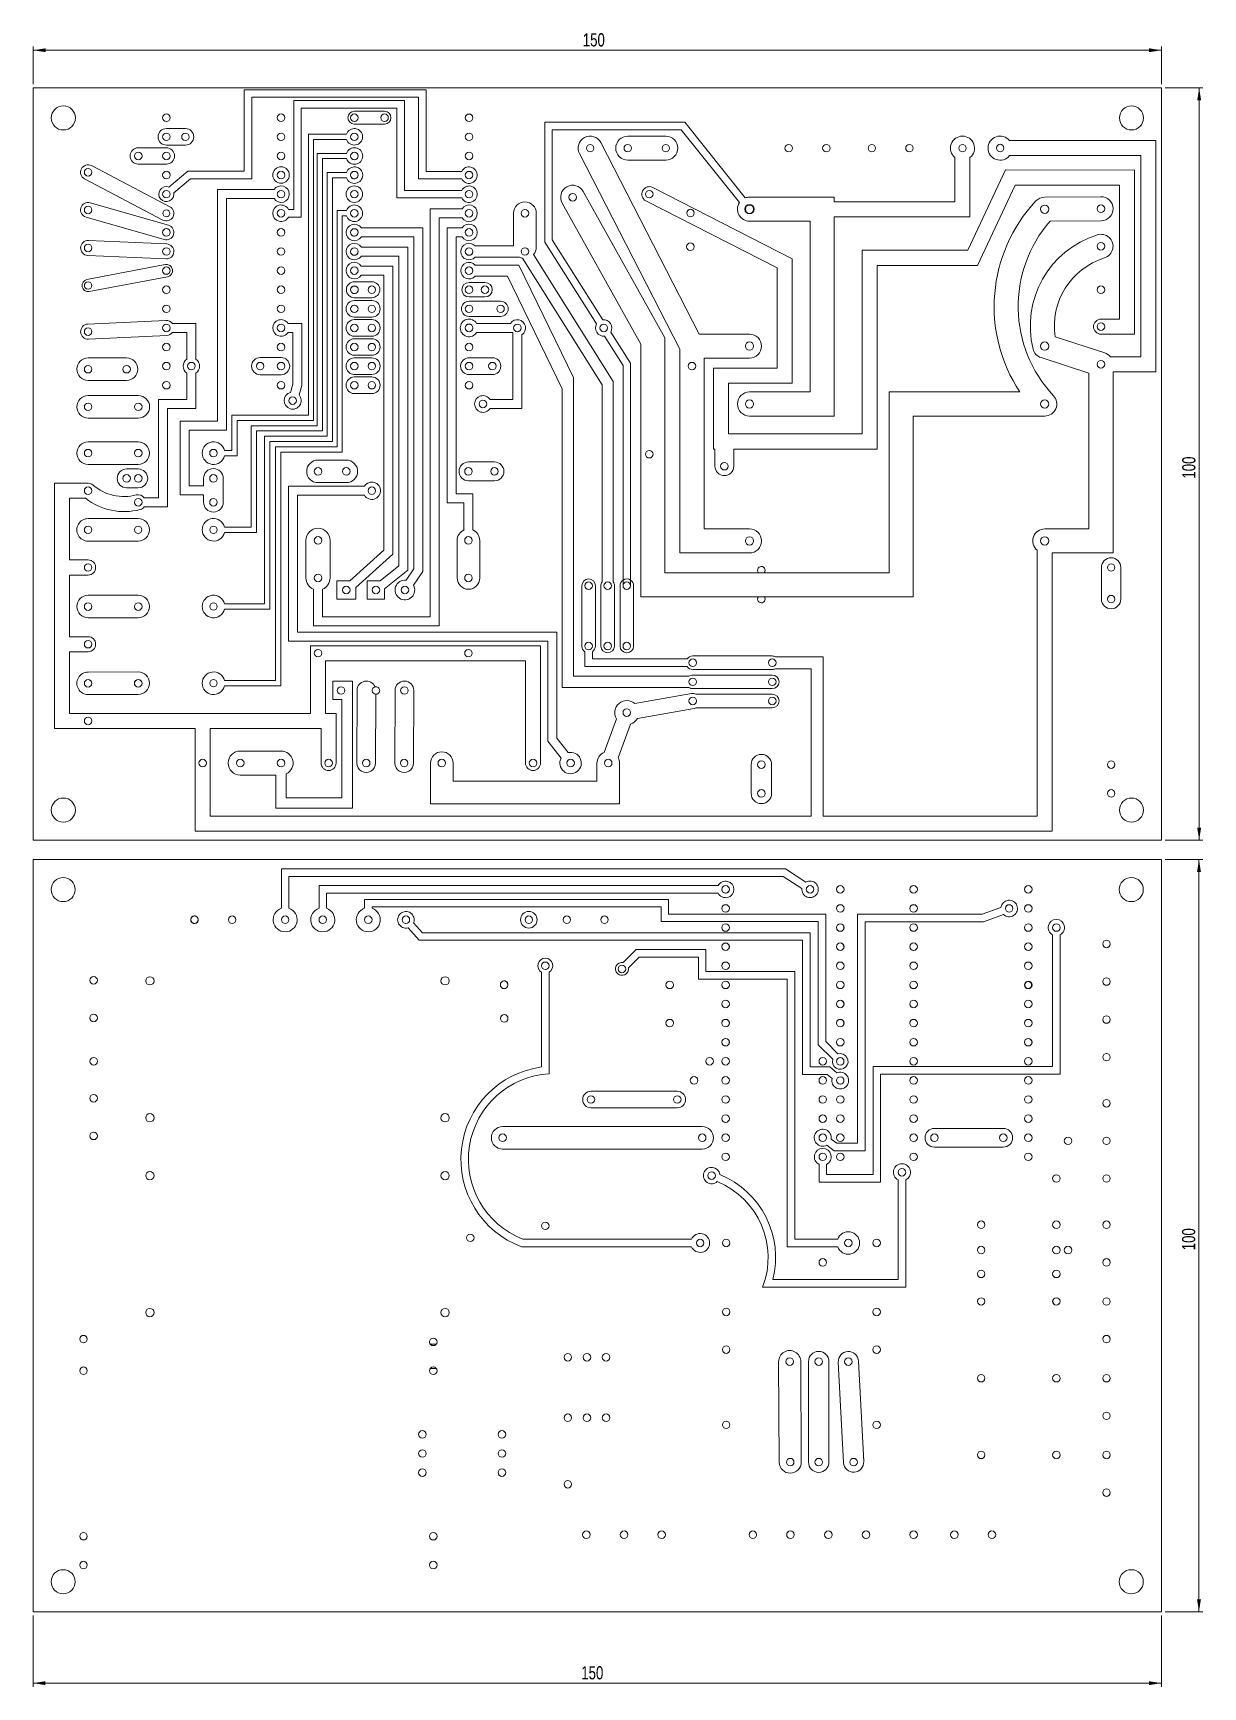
# Model space of a CAD drawing. Header units: millimetres. Extents: x 45 to 356, y 146 to 586.
import ezdxf

# ---------------------------------------------------------------- set-up
doc = ezdxf.new("R2010")
doc.units = ezdxf.units.MM
doc.styles.add('SLDTEXTSTYLE0', font='TXT', dxfattribs={"width": 0.75})
doc.dimstyles.new('SLDDIMSTYLE0', dxfattribs={"dimtxt": 3.5, "dimasz": 3.302, "dimexe": 0, "dimexo": 0.0625, "dimgap": 0.875, "dimtad": 1, "dimlfac": 0.5, "dimrnd": 1e-09, "dimzin": 12, "dimdsep": 46, "dimtxsty": 'SLDTEXTSTYLE0', "dimsah": 1, "dimcen": 0.09, "dimadec": 0, "dimazin": 3, "dimtfac": 1, "dimtofl": 0, "dimtmove": 0, "dimatfit": 3, "dimfxl": 1, "dimfrac": 2, "dimtolj": 1, "dimtzin": 12, "dimarcsym": 0})

# ---------------------------------------------------------------- blocks, each defined once
blk = doc.blocks.new('_D')
at = {"color": 7, "linetype": 'Continuous', "lineweight": 0}
for p, q in [((44.64, 572.33), (44.64, 582.33)), ((44.64, 581.33), (344.64, 581.33)), ((344.64, 572.33), (344.64, 582.33))]:
    blk.add_line(p, q, dxfattribs=at)
for points in [[(44.64, 581.33), (47.94, 580.83), (47.94, 581.84)], [(344.64, 581.33), (341.34, 581.84), (341.34, 580.83)]]:
    blk.add_solid(points, dxfattribs=at)
at = {"color": 7, "linetype": 'Continuous', "lineweight": 0, "insert": (190.76, 585.85), "char_height": 3.5, "attachment_point": 1, "style": 'SLDTEXTSTYLE0'}
blk.add_mtext('150', dxfattribs=at)
blk = doc.blocks.new('_D_1')
at = {"color": 7, "linetype": 'Continuous', "lineweight": 0}
for p, q in [((345.64, 571.33), (355.64, 571.33)), ((354.64, 571.33), (354.64, 371.33)), ((345.64, 371.33), (355.64, 371.33))]:
    blk.add_line(p, q, dxfattribs=at)
for points in [[(354.64, 571.33), (354.13, 568.03), (355.15, 568.03)], [(354.64, 371.33), (355.15, 374.64), (354.13, 374.64)]]:
    blk.add_solid(points, dxfattribs=at)
at = {"color": 7, "linetype": 'Continuous', "lineweight": 0, "insert": (350.13, 467.46), "char_height": 3.5, "attachment_point": 1, "rotation": 90, "style": 'SLDTEXTSTYLE0'}
blk.add_mtext('100', dxfattribs=at)
blk = doc.blocks.new('_D_2')
at = {"color": 7, "linetype": 'Continuous', "lineweight": 0}
for p, q in [((44.59, 165.2), (44.59, 146.23)), ((344.59, 165.2), (344.59, 146.23)), ((44.59, 147.23), (344.59, 147.23))]:
    blk.add_line(p, q, dxfattribs=at)
for points in [[(44.59, 147.23), (47.89, 146.72), (47.89, 147.74)], [(344.59, 147.23), (341.29, 147.74), (341.29, 146.72)]]:
    blk.add_solid(points, dxfattribs=at)
at = {"color": 7, "linetype": 'Continuous', "lineweight": 0, "insert": (190.35, 151.74), "char_height": 3.5, "attachment_point": 1, "style": 'SLDTEXTSTYLE0'}
blk.add_mtext('150', dxfattribs=at)
blk = doc.blocks.new('_D_3')
at = {"color": 7, "linetype": 'Continuous', "lineweight": 0}
for p, q in [((345.59, 366.2), (355.59, 366.2)), ((354.59, 166.2), (354.59, 366.2)), ((345.59, 166.2), (355.59, 166.2))]:
    blk.add_line(p, q, dxfattribs=at)
for points in [[(354.59, 366.2), (354.08, 362.9), (355.1, 362.9)], [(354.59, 166.2), (355.1, 169.5), (354.08, 169.5)]]:
    blk.add_solid(points, dxfattribs=at)
at = {"color": 7, "linetype": 'Continuous', "lineweight": 0, "insert": (350.08, 262.32), "char_height": 3.5, "attachment_point": 1, "rotation": 90, "style": 'SLDTEXTSTYLE0'}
blk.add_mtext('100', dxfattribs=at)

msp = doc.modelspace()

# ---------------------------------------------------------------- linework, layer by layer
at = {"color": 7, "linetype": 'Continuous', "lineweight": 15}
for p, q in [((44.639, 571.334), (344.639, 571.334)), ((44.639, 371.334), (44.639, 571.334)), ((100.717, 570.849), (149.099, 570.849)), ((100.717, 549.158), (100.717, 570.849)), ((102.717, 568.849), (147.099, 568.849)), ((102.717, 547.158), (102.717, 568.849)), ((113.882, 538.998), (113.882, 567.967)), ((113.882, 567.967), (143.329, 567.967)), ((143.329, 567.967), (143.329, 544.076)), ((147.099, 568.849), (147.099, 547.134)), ((149.099, 570.849), (149.099, 549.134)), ((344.639, 571.334), (344.639, 371.334)), ((115.882, 565.967), (141.329, 565.967)), ((115.882, 536.998), (115.882, 565.967)), ((130.008, 565.104), (138.046, 565.104)), ((141.329, 565.967), (141.329, 542.079)), ((80.025, 560.518), (85.105, 560.518)), ((117.779, 559.018), (117.779, 484.32)), ((127.923, 559.018), (117.779, 559.018)), ((130.008, 561.691), (138.046, 561.691)), ((180.638, 562.195), (180.638, 530.307)), ((217.874, 562.195), (180.638, 562.195)), ((216.912, 560.195), (182.638, 560.195)), ((182.638, 560.195), (182.638, 530.889)), ((202.712, 558.51), (212.829, 558.51)), ((232.398, 540.825), (216.912, 560.195)), ((233.96, 542.074), (217.874, 562.195)), ((80.025, 555.418), (72.565, 555.418)), ((80.025, 556.118), (85.105, 556.118)), ((127.923, 557.618), (119.179, 557.618)), ((119.179, 557.618), (119.179, 482.92)), ((221.737, 505.875), (195.558, 556.774)), ((343.134, 557.31), (304.201, 557.31)), ((343.134, 495.852), (343.134, 557.31)), ((80.959, 539.744), (60.156, 550.65)), ((80.025, 551.057), (72.565, 551.057)), ((127.945, 553.914), (120.133, 553.914)), ((120.133, 553.914), (120.133, 481.52)), ((127.945, 552.514), (121.533, 552.514)), ((121.533, 552.514), (121.533, 480.12)), ((216.584, 501.9), (189.867, 553.846)), ((202.712, 552.11), (212.829, 552.11)), ((289.703, 541.075), (289.703, 552.812)), ((293.703, 537.075), (293.703, 552.812)), ((339.134, 553.31), (304.201, 553.31)), ((339.134, 499.852), (339.134, 553.31)), ((79.103, 536.204), (58.3, 547.111)), ((80.713, 544.961), (85.71, 549.158)), ((81.999, 543.43), (86.439, 547.158)), ((85.71, 549.158), (100.717, 549.158)), ((86.439, 547.158), (102.717, 547.158)), ((122.773, 548.834), (122.773, 478.72)), ((127.945, 548.834), (122.773, 548.834)), ((127.945, 547.434), (124.173, 547.434)), ((124.173, 547.434), (124.173, 477.32)), ((147.099, 547.134), (158.551, 547.134)), ((149.099, 549.134), (158.551, 549.134)), ((161.508, 548.158), (161.504, 548.257)), ((303.167, 549.513), (293.171, 528.153)), ((305.709, 545.507), (295.715, 524.153)), ((337.429, 549.434), (303.167, 549.513)), ((333.429, 545.443), (305.709, 545.507)), ((333.429, 509.852), (333.429, 545.443)), ((337.429, 505.852), (337.429, 549.434)), ((80.576, 534.84), (59.779, 540.802)), ((93.605, 482.72), (93.605, 544.278)), ((93.605, 544.278), (108.681, 544.278)), ((96.005, 541.878), (108.681, 541.878)), ((96.005, 480.32), (96.005, 541.878)), ((141.329, 542.079), (158.55, 542.057)), ((143.329, 544.076), (158.553, 544.057)), ((212.552, 504.852), (190.859, 543.798)), ((242.451, 523.467), (207.533, 541.297)), ((246.451, 525.916), (209.352, 544.859)), ((257.609, 542.275), (235.078, 542.275)), ((257.609, 541.075), (257.609, 542.275)), ((257.609, 541.075), (289.703, 541.075)), ((313.549, 542.275), (328.506, 542.408)), ((79.474, 530.996), (58.677, 536.959)), ((112.484, 538.998), (113.882, 538.998)), ((112.484, 536.998), (115.882, 536.998)), ((125.413, 475.92), (125.413, 538.698)), ((125.413, 538.698), (127.923, 538.698)), ((126.813, 474.52), (126.813, 537.298)), ((126.813, 537.298), (127.923, 537.298)), ((150.202, 539.198), (158.665, 539.198)), ((150.202, 430.714), (150.202, 539.198)), ((152.602, 428.314), (152.602, 536.798)), ((152.602, 536.798), (158.665, 536.798)), ((172.347, 537.998), (172.347, 529.333)), ((178.395, 537.998), (178.395, 528.992)), ((206.152, 503.19), (185.267, 540.684)), ((257.609, 537.075), (293.703, 537.075)), ((257.609, 484.093), (257.609, 537.075)), ((148.202, 534.094), (131.875, 534.094)), ((148.202, 442.758), (148.202, 534.094)), ((154.654, 534.118), (154.654, 461.029)), ((158.665, 534.118), (154.654, 534.118)), ((251.209, 535.875), (235.078, 535.875)), ((251.209, 490.493), (251.209, 535.875)), ((315.009, 535.888), (328.563, 536.008)), ((80.115, 529.836), (59.319, 530.782)), ((131.875, 531.694), (145.802, 531.694)), ((131.875, 529.014), (144.23, 529.014)), ((144.23, 443.132), (144.23, 529.014)), ((145.802, 443.489), (145.802, 531.694)), ((158.665, 531.718), (157.054, 531.718)), ((157.054, 531.718), (157.054, 463.429)), ((161.508, 527.838), (161.504, 527.937)), ((162.118, 529.317), (172.347, 529.333)), ((180.638, 530.307), (194.419, 508.626)), ((182.638, 530.889), (196.106, 509.699)), ((265.015, 528.153), (265.015, 479.32)), ((293.171, 528.153), (265.015, 528.153)), ((58.922, 520.391), (79.726, 524.341)), ((79.934, 525.84), (59.137, 526.786)), ((131.852, 523.958), (140.28, 523.958)), ((131.875, 526.614), (141.83, 526.614)), ((140.28, 523.958), (140.28, 447.4)), ((141.83, 444.281), (141.83, 526.614)), ((173.711, 524.234), (162.12, 524.234)), ((162.123, 526.317), (173.927, 526.335)), ((173.711, 524.234), (188.24, 494.307)), ((174.731, 526.037), (195.871, 492.375)), ((177.659, 527.015), (198.871, 493.238)), ((242.451, 496.807), (242.451, 523.467)), ((246.451, 492.807), (246.451, 525.916)), ((295.715, 524.153), (269.015, 524.153)), ((269.015, 524.153), (269.015, 475.32)), ((59.533, 517.176), (80.336, 521.127)), ((81.025, 522.758), (80.992, 523.011)), ((130.008, 519.8), (134.669, 519.8)), ((131.852, 521.558), (137.88, 521.558)), ((137.88, 521.558), (137.88, 448.468)), ((160.508, 519.603), (164.751, 519.603)), ((161.508, 522.758), (161.504, 522.857)), ((170.711, 521.234), (162.12, 521.234)), ((170.711, 521.234), (185.24, 491.307)), ((130.008, 515.555), (134.669, 515.555)), ((130.008, 514.802), (134.669, 514.802)), ((160.508, 515.753), (164.751, 515.753)), ((160.508, 514.621), (168.886, 514.621)), ((130.008, 510.394), (134.669, 510.394)), ((160.508, 510.575), (168.886, 510.575)), ((59.133, 508.53), (79.93, 509.516)), ((87.881, 508.718), (81.625, 508.718)), ((85.481, 506.318), (81.625, 506.318)), ((85.481, 499.192), (85.481, 506.318)), ((87.881, 499.192), (87.881, 508.718)), ((112.373, 508.718), (116.082, 508.718)), ((112.373, 506.318), (113.682, 506.318)), ((113.682, 506.318), (113.682, 492.553)), ((116.082, 508.718), (116.082, 492.197)), ((130.008, 509.722), (134.669, 509.722)), ((171.513, 508.718), (162.524, 508.718)), ((172.157, 506.318), (162.524, 506.318)), ((172.157, 488.493), (172.157, 506.318)), ((174.557, 486.093), (174.557, 505.674)), ((198.197, 506.409), (203.451, 498.143)), ((235.078, 505.875), (221.737, 505.875)), ((328.535, 509.852), (333.429, 509.852)), ((328.535, 505.852), (337.429, 505.852)), ((59.322, 504.535), (80.119, 505.52)), ((130.008, 505.314), (134.669, 505.314)), ((130.008, 504.642), (134.669, 504.642)), ((196.509, 505.336), (201.451, 497.561)), ((206.152, 436.048), (206.152, 503.19)), ((212.552, 442.448), (212.552, 504.852)), ((216.584, 501.9), (216.584, 447.693)), ((316.347, 505.144), (329.517, 500.898)), ((59.228, 499.533), (69.456, 499.533)), ((104.973, 499.648), (110.525, 499.648)), ((130.008, 500.234), (134.669, 500.234)), ((130.008, 499.562), (134.669, 499.562)), ((160.508, 499.593), (166.72, 499.593)), ((201.451, 497.561), (201.451, 440.49)), ((203.451, 498.143), (203.451, 440.49)), ((235.078, 499.475), (222.984, 499.475)), ((222.984, 499.475), (222.984, 454.093)), ((312.595, 499.629), (325.335, 495.522)), ((331.033, 499.852), (339.134, 499.852)), ((59.228, 493.533), (69.456, 493.533)), ((85.481, 488.493), (85.481, 495.524)), ((87.881, 486.093), (87.881, 495.524)), ((104.973, 495.067), (110.525, 495.067)), ((113.682, 492.553), (113.023, 490.383)), ((130.008, 495.154), (134.669, 495.154)), ((130.008, 494.482), (134.669, 494.482)), ((160.508, 495.123), (166.72, 495.123)), ((188.24, 414.924), (188.24, 494.307)), ((198.871, 493.238), (198.871, 439.988)), ((225.489, 475.32), (225.489, 496.807)), ((225.489, 496.807), (242.451, 496.807)), ((229.489, 492.807), (246.451, 492.807)), ((229.489, 479.32), (229.489, 492.807)), ((325.335, 495.522), (325.335, 454.093)), ((331.735, 495.852), (343.134, 495.852)), ((331.735, 495.852), (331.735, 447.693)), ((59.228, 489.533), (72.565, 489.533)), ((77.903, 462.364), (77.903, 488.493)), ((77.903, 488.493), (85.481, 488.493)), ((116.082, 492.197), (115.32, 489.686)), ((130.008, 490.074), (134.669, 490.074)), ((166.082, 488.493), (172.157, 488.493)), ((185.24, 411.924), (185.24, 491.307)), ((195.871, 492.375), (195.871, 439.988)), ((235.078, 490.493), (251.209, 490.493)), ((272.192, 490.493), (272.192, 442.448)), ((306.972, 490.493), (272.192, 490.493)), ((80.303, 486.093), (87.881, 486.093)), ((80.303, 459.964), (80.303, 486.093)), ((97.479, 484.32), (97.479, 474.929)), ((117.779, 484.32), (97.479, 484.32)), ((166.082, 486.093), (174.557, 486.093)), ((235.078, 484.093), (257.609, 484.093)), ((313.578, 484.093), (278.592, 484.093)), ((278.592, 484.093), (278.592, 436.048)), ((59.228, 483.533), (72.565, 483.533)), ((83.674, 463.14), (83.674, 482.72)), ((83.674, 482.72), (93.605, 482.72)), ((86.074, 480.32), (96.005, 480.32)), ((86.074, 465.54), (86.074, 480.32)), ((119.179, 482.92), (98.879, 482.92)), ((98.879, 482.92), (98.879, 473.529)), ((102.618, 481.52), (102.618, 454.556)), ((120.133, 481.52), (102.618, 481.52)), ((121.533, 480.12), (104.018, 480.12)), ((104.018, 480.12), (104.018, 453.156)), ((265.015, 479.32), (229.489, 479.32)), ((59.228, 477.229), (72.553, 477.229)), ((97.479, 474.929), (95.465, 474.929)), ((106.152, 478.72), (106.152, 434.156)), ((122.773, 478.72), (106.152, 478.72)), ((124.173, 477.32), (107.552, 477.32)), ((107.552, 477.32), (107.552, 432.756)), ((109.089, 413.756), (109.089, 475.92)), ((109.089, 475.92), (125.413, 475.92)), ((225.896, 475.32), (225.489, 475.32)), ((225.896, 470.748), (225.896, 475.32)), ((269.015, 475.32), (230.896, 475.32)), ((230.896, 470.748), (230.896, 475.32)), ((59.228, 471.229), (72.553, 471.229)), ((98.879, 473.529), (95.465, 473.529)), ((110.489, 474.52), (126.813, 474.52)), ((110.489, 412.356), (110.489, 474.52)), ((120.351, 472.382), (127.874, 472.382)), ((160.351, 471.89), (167.26, 471.89)), ((50.26, 466.229), (50.26, 401.029)), ((59.228, 466.229), (50.26, 466.229)), ((69.456, 470.015), (72.565, 470.015)), ((89.948, 465.54), (89.948, 467.515)), ((95.148, 461.164), (95.148, 467.515)), ((120.351, 466.382), (127.874, 466.382)), ((160.351, 466.874), (167.26, 466.874)), ((58.514, 462.229), (54.26, 462.229)), ((54.26, 462.229), (54.26, 445.829)), ((69.456, 465.015), (72.565, 465.015)), ((74.153, 462.364), (77.903, 462.364)), ((89.948, 463.14), (83.674, 463.14)), ((89.948, 465.54), (86.074, 465.54)), ((89.948, 461.164), (89.948, 463.14)), ((112.482, 465.429), (112.482, 424.229)), ((132.704, 465.429), (112.482, 465.429)), ((114.882, 463.029), (114.882, 426.629)), ((132.704, 463.029), (114.882, 463.029)), ((157.054, 463.429), (161.551, 463.429)), ((161.551, 463.429), (161.551, 454.041)), ((74.153, 459.964), (80.303, 459.964)), ((154.654, 461.029), (159.151, 461.029)), ((159.151, 461.029), (159.151, 454.041)), ((59.222, 456.825), (72.541, 456.852)), ((102.618, 454.556), (95.465, 454.556)), ((104.018, 453.156), (95.465, 453.156)), ((222.984, 454.093), (235.078, 454.093)), ((325.335, 454.093), (313.578, 454.093)), ((59.234, 450.833), (72.554, 450.86)), ((117.151, 451.041), (117.151, 441.041)), ((123.551, 451.041), (123.551, 441.041)), ((137.88, 448.468), (128.769, 440.264)), ((157.351, 451.041), (157.351, 441.041)), ((163.351, 451.041), (163.351, 441.041)), ((59.228, 445.829), (54.26, 445.829)), ((140.28, 447.4), (130.416, 438.517)), ((136.844, 440.264), (141.83, 444.281)), ((216.584, 447.693), (235.078, 447.693)), ((311.578, 377.747), (311.578, 448.395)), ((331.735, 447.693), (315.578, 447.693)), ((315.578, 373.747), (315.578, 447.693)), ((59.228, 441.829), (54.26, 441.829)), ((54.26, 441.829), (54.26, 425.429)), ((125.333, 440.264), (125.333, 435.424)), ((125.333, 440.264), (128.769, 440.264)), ((133.459, 440.264), (133.459, 435.424)), ((133.459, 440.264), (136.844, 440.264)), ((138.046, 438.151), (144.23, 443.132)), ((143.761, 440.449), (145.802, 443.489)), ((145.754, 439.112), (148.202, 442.758)), ((201.451, 440.49), (201.451, 438.993)), ((203.451, 440.49), (203.451, 438.993)), ((272.192, 442.448), (212.552, 442.448)), ((328.66, 443.829), (328.66, 435.424)), ((333.805, 443.829), (333.805, 435.424)), ((59.228, 436.429), (72.553, 436.429)), ((119.151, 437.841), (119.151, 428.314)), ((121.551, 437.841), (121.551, 430.714)), ((125.333, 435.424), (130.416, 435.424)), ((130.416, 438.517), (130.416, 435.424)), ((133.459, 435.424), (138.046, 435.424)), ((138.046, 438.151), (138.046, 435.424)), ((190.491, 438.993), (190.491, 422.938)), ((194.091, 438.993), (194.091, 422.938)), ((195.571, 438.993), (195.571, 422.938)), ((199.171, 438.993), (199.171, 422.938)), ((200.651, 438.993), (200.651, 422.938)), ((204.251, 438.993), (204.251, 422.938)), ((278.592, 436.048), (206.152, 436.048)), ((106.152, 434.156), (95.465, 434.156)), ((107.552, 432.756), (95.465, 432.756)), ((59.228, 430.429), (72.553, 430.429)), ((114.882, 426.629), (183.875, 426.629)), ((119.151, 428.314), (152.602, 428.314)), ((121.551, 430.714), (150.202, 430.714)), ((183.875, 426.629), (183.875, 398.455)), ((59.228, 425.429), (54.26, 425.429)), ((112.482, 424.229), (181.475, 424.229)), ((118.351, 405.029), (118.351, 423.041)), ((118.351, 423.041), (179.517, 423.041)), ((179.517, 423.041), (179.517, 391.835)), ((181.475, 424.229), (181.475, 397.629)), ((59.228, 421.429), (54.26, 421.429)), ((54.26, 421.429), (54.26, 405.029)), ((122.351, 419.041), (175.517, 419.041)), ((122.351, 405.029), (122.351, 419.041)), ((175.517, 419.041), (175.517, 391.835)), ((191.291, 421.442), (191.291, 417.548)), ((193.291, 421.442), (193.291, 419.548)), ((193.291, 419.548), (213.552, 419.548)), ((213.552, 419.548), (213.552, 419.504)), ((213.552, 419.504), (218.479, 419.504)), ((219.976, 420.304), (241.132, 420.304)), ((241.957, 420.104), (254.637, 420.104)), ((254.637, 420.104), (254.637, 377.747)), ((59.222, 416.025), (72.541, 416.052)), ((95.465, 413.756), (109.089, 413.756)), ((124.286, 408.775), (124.286, 413.631)), ((129.495, 413.631), (124.286, 413.631)), ((129.495, 413.631), (129.495, 379.832)), ((218.981, 414.924), (188.24, 414.924)), ((191.291, 417.548), (211.552, 417.548)), ((211.552, 417.548), (211.552, 417.504)), ((211.552, 417.504), (218.479, 417.504)), ((219.976, 416.704), (241.132, 416.704)), ((219.976, 415.224), (241.132, 415.224)), ((241.957, 416.904), (251.437, 416.904)), ((251.437, 416.904), (251.437, 377.747)), ((59.234, 410.033), (72.554, 410.06)), ((95.465, 412.356), (110.489, 412.356)), ((130.665, 391.843), (130.728, 411.131)), ((135.665, 391.827), (135.725, 410.124)), ((140.762, 391.843), (140.825, 411.132)), ((145.762, 391.827), (145.825, 411.115)), ((218.981, 411.924), (185.24, 411.924)), ((204.562, 407.641), (219.627, 410.313)), ((219.976, 411.624), (241.132, 411.624)), ((220.848, 410.144), (241.132, 410.144)), ((54.26, 405.029), (118.351, 405.029)), ((122.351, 405.029), (125.165, 405.029)), ((126.695, 408.775), (124.286, 408.775)), ((125.165, 405.029), (125.165, 391.835)), ((126.695, 408.775), (126.695, 382.632)), ((205.26, 403.703), (220.325, 406.374)), ((220.848, 406.544), (241.132, 406.544)), ((50.26, 401.029), (87.683, 401.029)), ((87.683, 401.029), (87.683, 373.747)), ((91.683, 401.029), (121.165, 401.029)), ((91.683, 401.029), (91.683, 377.747)), ((121.165, 401.029), (121.165, 391.835)), ((196.413, 394.624), (199.711, 403.583)), ((200.166, 393.242), (203.465, 402.201)), ((181.475, 397.629), (184.982, 393.134)), ((183.875, 398.455), (186.874, 394.61)), ((99.683, 395.035), (110.525, 395.035)), ((150.262, 391.835), (150.262, 380.978)), ((156.262, 391.835), (156.262, 386.978)), ((194.517, 386.978), (194.517, 391.835)), ((200.517, 380.978), (200.517, 391.835)), ((235.517, 391.424), (235.517, 383.773)), ((240.947, 391.424), (240.947, 383.773)), ((99.683, 388.635), (109.125, 388.635)), ((109.125, 379.832), (109.125, 388.635)), ((111.925, 382.632), (111.925, 388.957)), ((156.262, 386.978), (194.517, 386.978)), ((126.695, 382.632), (111.925, 382.632)), ((129.495, 379.832), (109.125, 379.832)), ((150.262, 380.978), (200.517, 380.978)), ((87.683, 373.747), (315.578, 373.747)), ((91.683, 377.747), (251.437, 377.747)), ((254.637, 377.747), (311.578, 377.747)), ((344.639, 371.334), (44.639, 371.334)), ((344.59, 366.201), (44.59, 366.201)), ((44.59, 366.201), (44.59, 166.201)), ((344.59, 166.201), (344.59, 366.201)), ((110.622, 363.705), (110.622, 353.217)), ((244.654, 363.705), (110.622, 363.705)), ((112.622, 361.705), (112.622, 353.217)), ((244.061, 361.705), (112.622, 361.705)), ((248.995, 358.495), (244.061, 361.705)), ((250.085, 360.172), (244.654, 363.705)), ((120.622, 353.217), (120.622, 359.241)), ((120.622, 359.241), (226.758, 359.241)), ((122.622, 357.241), (226.758, 357.241)), ((122.622, 353.217), (122.622, 357.241)), ((213.576, 355.588), (132.719, 355.588)), ((132.719, 355.588), (132.719, 353.217)), ((211.576, 353.588), (134.719, 353.588)), ((134.719, 353.588), (134.719, 353.217)), ((211.576, 349.681), (211.576, 353.588)), ((213.576, 351.681), (213.576, 355.588)), ((296.97, 351.622), (301.94, 353.448)), ((147.281, 344.721), (144.286, 348.051)), ((148.172, 346.721), (145.773, 349.388)), ((253.372, 349.681), (211.576, 349.681)), ((255.373, 351.681), (213.576, 351.681)), ((253.362, 316.942), (253.372, 349.681)), ((255.363, 317.77), (255.373, 351.681)), ((263.797, 290.753), (263.797, 351.622)), ((263.797, 351.622), (296.97, 351.622)), ((265.797, 288.753), (265.797, 349.622)), ((265.797, 349.622), (297.325, 349.622)), ((297.325, 349.622), (302.63, 351.57)), ((249.179, 344.721), (147.281, 344.721)), ((251.179, 346.721), (148.172, 346.721)), ((249.179, 309.046), (249.179, 344.721)), ((251.179, 311.046), (251.179, 346.721)), ((315.664, 311.164), (315.664, 346.167)), ((317.664, 309.164), (317.664, 346.167)), ((204.963, 342.262), (201.458, 338.801)), ((205.784, 340.262), (202.863, 337.378)), ((223.508, 342.262), (204.963, 342.262)), ((221.508, 340.262), (205.784, 340.262)), ((221.508, 334.39), (221.508, 340.262)), ((223.508, 336.39), (223.508, 342.262)), ((179.786, 336.213), (179.786, 311.053)), ((181.786, 336.213), (181.786, 309.241)), ((245.108, 334.39), (221.508, 334.39)), ((247.108, 336.39), (223.508, 336.39)), ((245.108, 263.249), (245.108, 334.39)), ((247.108, 265.249), (247.108, 336.39)), ((257.193, 313.111), (253.362, 316.942)), ((258.607, 314.526), (255.363, 317.77)), ((255.702, 309.046), (249.179, 309.046)), ((256.425, 311.046), (251.179, 311.046)), ((257.02, 307.951), (255.702, 309.046)), ((258.298, 309.489), (256.425, 311.046)), ((267.95, 282.438), (267.95, 311.164)), ((267.95, 311.164), (315.664, 311.164)), ((269.95, 309.164), (317.664, 309.164)), ((269.95, 280.438), (269.95, 309.164)), ((192.921, 304.585), (215.871, 304.585)), ((192.921, 300.185), (215.871, 300.185)), ((169.445, 295.225), (222.508, 295.225)), ((284.256, 294.725), (302.547, 294.725)), ((255.611, 290.22), (257.622, 288.753)), ((256.79, 291.836), (258.274, 290.753)), ((258.274, 290.753), (263.797, 290.753)), ((169.445, 289.225), (222.508, 289.225)), ((257.622, 288.753), (265.797, 288.753)), ((284.256, 289.725), (302.547, 289.725)), ((253.56, 285.136), (253.56, 280.438)), ((255.56, 285.136), (255.56, 282.438)), ((255.56, 282.438), (267.95, 282.438)), ((253.56, 280.438), (269.95, 280.438)), ((274.617, 281.015), (274.617, 254.507)), ((276.617, 281.015), (276.617, 252.507)), ((219.669, 265.249), (174.844, 265.249)), ((258.526, 265.249), (247.108, 265.249)), ((219.669, 263.249), (174.475, 263.249)), ((258.526, 263.249), (245.108, 263.249)), ((276.617, 252.507), (238.578, 252.507)), ((274.617, 254.507), (241.307, 254.507)), ((150.23, 237.315), (151.763, 237.315)), ((150.216, 230.915), (151.777, 230.915)), ((242.832, 232.696), (242.964, 205.976)), ((248.712, 232.725), (248.844, 206.005)), ((250.755, 232.711), (250.755, 205.99)), ((256.198, 232.711), (256.198, 205.99)), ((258.674, 232.57), (260.081, 205.849)), ((264.035, 232.852), (265.441, 206.132)), ((44.59, 166.201), (344.59, 166.201))]:
    msp.add_line(p, q, dxfattribs=at)
at = {"color": 7, "linetype": 'Continuous', "lineweight": 15, "flags": 128}
for points in [[(131.008, 553.238), (130.932, 553.62), (130.743, 553.916)], [(131.008, 548.158), (130.932, 548.54), (130.743, 548.836)], [(131.008, 532.918), (130.932, 533.3), (130.743, 533.596)], [(131.008, 527.838), (130.932, 528.22), (130.743, 528.516)], [(238.999, 442.448), (239.156, 442.708), (239.232, 443.091)], [(239.232, 435.424), (239.156, 435.806), (239.013, 436.048)]]:
    msp.add_lwpolyline(points, dxfattribs=at)
at = {"color": 7, "linetype": 'Continuous', "lineweight": 15}
for centre, radius in [((52.639, 563.334), 3.2), ((80.025, 563.398), 1), ((110.525, 563.398), 1), ((130.008, 563.398), 1), ((138.046, 563.398), 1), ((160.508, 563.398), 1), ((336.639, 563.334), 3.2), ((80.025, 558.318), 1), ((85.105, 558.318), 1), ((110.525, 558.318), 1), ((130.008, 558.318), 1), ((160.508, 558.318), 1), ((72.565, 553.238), 1), ((80.025, 553.238), 1), ((110.525, 553.238), 1), ((130.031, 553.214), 1), ((160.508, 553.238), 1), ((192.712, 555.31), 1), ((202.712, 555.31), 1), ((212.829, 555.31), 1), ((245.51, 555.31), 1), ((255.51, 555.31), 1), ((267.606, 555.31), 1), ((277.606, 555.31), 1), ((291.703, 555.31), 1), ((301.726, 555.335), 1), ((59.228, 548.881), 1), ((110.525, 548.158), 2.2), ((80.025, 548.158), 1), ((110.525, 548.158), 1), ((130.008, 543.078), 2.2), ((130.031, 548.134), 1), ((160.511, 548.134), 1), ((80.025, 543.078), 1), ((110.525, 543.078), 1), ((130.008, 543.078), 1), ((160.508, 543.078), 1), ((188.063, 542.241), 1.007), ((188.063, 542.241), 1), ((208.442, 543.078), 1), ((59.228, 538.881), 1), ((80.031, 537.974), 0.9), ((110.525, 537.998), 1), ((130.008, 537.998), 1), ((160.508, 537.998), 1), ((175.371, 537.998), 1), ((219.391, 538.05), 1), ((235.078, 539.075), 1.241), ((235.078, 539.075), 1.1), ((313.578, 539.075), 1.1), ((328.535, 539.208), 1), ((80.025, 532.918), 1), ((110.525, 532.918), 1), ((130.031, 532.894), 1), ((160.508, 532.918), 1), ((59.228, 528.784), 1.005), ((59.228, 528.784), 1), ((80.025, 527.838), 1), ((110.525, 527.838), 1), ((130.031, 527.814), 1), ((160.511, 527.814), 1), ((175.371, 527.838), 1), ((219.371, 529.093), 1), ((328.535, 529.208), 1), ((80.031, 522.734), 1), ((110.525, 522.758), 1), ((130.008, 522.758), 1), ((160.511, 522.734), 1), ((59.228, 518.784), 1), ((80.025, 517.678), 1), ((110.525, 517.678), 1), ((134.669, 517.678), 1), ((160.508, 517.678), 1), ((164.751, 517.678), 1), ((328.514, 517.678), 1), ((80.025, 512.598), 1), ((110.525, 512.598), 1), ((130.008, 512.598), 1), ((134.669, 512.598), 1), ((160.508, 512.598), 1), ((168.886, 512.598), 1), ((59.228, 506.533), 1), ((80.025, 507.518), 1), ((110.525, 507.518), 1), ((130.008, 507.518), 1), ((134.669, 507.518), 1), ((160.508, 507.518), 1.043), ((160.508, 507.518), 1), ((173.357, 507.518), 1), ((196.308, 507.518), 1), ((328.535, 507.852), 1), ((80.025, 502.438), 1), ((110.525, 502.438), 1), ((130.008, 502.438), 1), ((134.669, 502.438), 1), ((160.508, 502.438), 1), ((235.078, 502.675), 1.1), ((313.578, 502.675), 1.1), ((59.228, 496.533), 1), ((69.456, 496.533), 1), ((80.025, 497.358), 1), ((86.681, 497.358), 1), ((104.973, 497.358), 1), ((110.525, 497.358), 1), ((130.008, 497.358), 1), ((134.669, 497.358), 1), ((160.508, 497.358), 1), ((166.72, 497.358), 1), ((219.784, 497.358), 1), ((328.535, 497.852), 1), ((80.025, 492.278), 1), ((110.525, 492.278), 1), ((130.008, 492.278), 1), ((134.669, 492.278), 1), ((160.508, 492.278), 1), ((113.611, 488.188), 1), ((164.212, 487.293), 1), ((235.078, 487.293), 1.1), ((313.578, 487.293), 1.1), ((59.228, 486.533), 1), ((72.565, 486.533), 1), ((59.228, 474.229), 1), ((72.553, 474.229), 1), ((92.548, 474.229), 1), ((208.442, 473.944), 1), ((228.396, 470.748), 1), ((69.456, 467.515), 1), ((72.565, 467.515), 1), ((92.548, 467.515), 1), ((120.351, 469.382), 1), ((127.874, 469.382), 1), ((160.351, 469.382), 1), ((167.26, 469.382), 0.986), ((59.228, 464.229), 1), ((72.553, 461.164), 1), ((92.548, 461.164), 1), ((134.669, 464.229), 1), ((59.228, 453.829), 1), ((72.548, 453.856), 0.972), ((92.548, 453.856), 0.973), ((120.351, 451.041), 1), ((160.351, 451.041), 1), ((235.078, 450.893), 1.1), ((313.578, 450.893), 1.1), ((59.228, 443.829), 1), ((331.232, 443.829), 1), ((120.351, 441.041), 1), ((160.351, 441.041), 1), ((192.291, 438.993), 1), ((197.371, 438.993), 1), ((127.874, 437.844), 1), ((135.752, 437.844), 1), ((143.457, 437.844), 1), ((331.232, 435.424), 1), ((59.228, 433.429), 1.001), ((59.228, 433.429), 1), ((72.553, 433.429), 1), ((92.548, 433.456), 0.973), ((59.228, 423.429), 1.001), ((59.228, 423.429), 1), ((192.291, 422.938), 1), ((197.371, 422.938), 1), ((202.451, 422.938), 1), ((120.351, 421.041), 1), ((160.351, 421.041), 1), ((219.976, 418.504), 1), ((241.132, 418.504), 1), ((59.228, 413.029), 1), ((72.548, 413.056), 1.028), ((72.553, 413.029), 1), ((92.548, 413.056), 0.973), ((219.976, 413.424), 1), ((241.132, 413.424), 1), ((126.468, 411.124), 1), ((143.325, 411.124), 1), ((219.976, 408.344), 1), ((241.132, 408.344), 1), ((202.451, 405.236), 1), ((59.228, 403.029), 1), ((89.683, 391.835), 1), ((99.683, 391.835), 1), ((110.525, 391.835), 1), ((123.165, 391.835), 1), ((133.165, 391.835), 1), ((143.262, 391.835), 1), ((153.262, 391.835), 1), ((177.517, 391.835), 1), ((187.517, 391.835), 1), ((197.517, 391.835), 1), ((238.232, 391.424), 1), ((331.232, 391.424), 1), ((52.639, 379.334), 3.2), ((238.232, 383.773), 1), ((331.232, 383.773), 1), ((336.639, 379.334), 3.2), ((52.59, 358.201), 3.2), ((336.59, 358.201), 3.2), ((228.718, 358.241), 1), ((251.183, 358.265), 1), ((259.22, 358.265), 1), ((278.704, 358.265), 1), ((309.204, 358.265), 1), ((176.4, 350.177), 2.2), ((228.72, 353.185), 1), ((259.22, 353.185), 1), ((278.704, 353.185), 1), ((304.124, 353.185), 1), ((309.204, 353.185), 1), ((87.503, 350.202), 1), ((97.526, 350.177), 1), ((111.622, 350.177), 1), ((121.622, 350.177), 1), ((133.719, 350.177), 1), ((143.719, 350.177), 1), ((176.4, 350.177), 1), ((186.516, 350.177), 1), ((196.516, 350.177), 1), ((228.72, 348.105), 1), ((259.22, 348.105), 1), ((278.704, 348.105), 1), ((309.204, 348.105), 1), ((316.664, 348.105), 1), ((228.72, 343.025), 1), ((259.22, 343.025), 1), ((278.704, 343.025), 1), ((309.204, 343.025), 1), ((330.001, 343.748), 1), ((180.786, 337.945), 1), ((228.72, 337.945), 1), ((259.22, 337.945), 1), ((278.704, 337.945), 1), ((309.204, 337.945), 1), ((60.694, 334.075), 1), ((75.651, 333.942), 1.1), ((154.151, 333.942), 1.1), ((201.166, 337.108), 1), ((330.001, 333.748), 1), ((169.838, 332.917), 1), ((213.858, 332.865), 1), ((228.72, 332.865), 1), ((259.22, 332.865), 1), ((278.704, 332.865), 1), ((309.204, 332.865), 1), ((309.198, 332.841), 0.9), ((228.72, 327.785), 1), ((259.22, 327.785), 1), ((278.704, 327.785), 1), ((309.204, 327.785), 1), ((60.694, 324.075), 1), ((169.858, 323.96), 1), ((213.858, 322.705), 1), ((228.72, 322.705), 1), ((259.22, 322.705), 1), ((278.704, 322.705), 1), ((309.204, 322.705), 1), ((330.001, 323.651), 1), ((228.72, 317.625), 1), ((259.22, 317.625), 1), ((278.704, 317.625), 1), ((309.204, 317.625), 1), ((60.715, 312.545), 1), ((224.478, 312.545), 1.008), ((224.478, 312.545), 1), ((228.72, 312.545), 1), ((254.56, 312.545), 1), ((259.198, 312.521), 1), ((278.704, 312.545), 1), ((309.204, 312.545), 1), ((330.001, 313.651), 1), ((220.343, 307.465), 1), ((228.72, 307.465), 1), ((254.56, 307.465), 1), ((259.198, 307.441), 1), ((278.704, 307.465), 1), ((309.204, 307.465), 1), ((60.694, 302.719), 1), ((192.921, 302.385), 1), ((215.871, 302.385), 1), ((228.72, 302.385), 1), ((254.56, 302.385), 1), ((259.22, 302.385), 1), ((278.704, 302.385), 1), ((309.204, 302.385), 1), ((330.001, 301.4), 1), ((75.651, 297.542), 1.1), ((154.151, 297.542), 1.1), ((228.72, 297.305), 1), ((254.56, 297.275), 1), ((259.22, 297.305), 1), ((278.704, 297.305), 1), ((309.204, 297.305), 1), ((60.694, 292.719), 1), ((169.445, 292.225), 1), ((222.508, 292.225), 1), ((228.72, 292.225), 1), ((254.56, 292.225), 1), ((259.22, 292.225), 1), ((278.704, 292.225), 1), ((284.256, 292.225), 1), ((302.547, 292.225), 1), ((309.204, 292.225), 1), ((319.773, 291.4), 1), ((330.001, 291.4), 1), ((228.72, 287.145), 1), ((254.56, 287.144), 1), ((259.22, 287.145), 1), ((278.704, 287.145), 1), ((309.204, 287.145), 1), ((75.651, 282.16), 1.1), ((154.151, 282.16), 1.1), ((225.017, 282.16), 1), ((275.617, 283.055), 1), ((316.664, 281.4), 1), ((330.001, 281.4), 1), ((180.786, 268.811), 1), ((296.681, 269.096), 1), ((316.676, 269.096), 1), ((330.001, 269.096), 1), ((160.832, 265.615), 1), ((221.969, 264.249), 1), ((221.969, 264.249), 0.986), ((228.877, 264.249), 1), ((261.355, 264.249), 1), ((268.877, 264.249), 1), ((254.56, 259.096), 1), ((296.681, 262.382), 1), ((316.664, 262.382), 1), ((319.773, 262.382), 1), ((330.001, 259.096), 1), ((296.681, 256.031), 1), ((316.676, 256.031), 1), ((75.651, 245.76), 1.1), ((154.151, 245.76), 1.1), ((228.877, 245.908), 1), ((268.877, 245.908), 1), ((296.681, 248.696), 1), ((296.681, 248.723), 0.973), ((316.676, 248.696), 1), ((316.681, 248.723), 0.972), ((330.001, 248.696), 1), ((57.997, 238.696), 1), ((150.997, 237.957), 1), ((330.001, 238.696), 1), ((186.778, 233.86), 1), ((191.858, 233.86), 1), ((196.938, 233.86), 1), ((228.877, 235.908), 1), ((245.772, 232.711), 1), ((253.476, 232.711), 1), ((261.355, 232.711), 1), ((268.877, 235.908), 1), ((57.997, 230.291), 1), ((150.997, 230.291), 1), ((296.682, 228.296), 1), ((296.681, 228.323), 0.973), ((316.676, 228.296), 1), ((330.001, 228.296), 1), ((186.778, 217.805), 1), ((191.858, 217.805), 1), ((196.938, 217.805), 1), ((228.877, 215.908), 1), ((268.877, 215.908), 1), ((330.001, 218.296), 1), ((148.097, 213.371), 1), ((169.253, 213.371), 1), ((148.097, 208.291), 1), ((169.253, 208.291), 1), ((245.904, 205.99), 1), ((253.476, 205.99), 1), ((262.761, 205.99), 1), ((296.682, 207.896), 1), ((296.681, 207.923), 0.973), ((316.676, 207.896), 1), ((330.001, 207.896), 1), ((148.097, 203.211), 1), ((169.253, 203.211), 1), ((186.778, 200.103), 1), ((330.001, 197.896), 1), ((57.997, 186.291), 1), ((150.997, 186.291), 1), ((191.712, 186.702), 1), ((201.712, 186.702), 1), ((211.712, 186.702), 1), ((235.967, 186.702), 1), ((245.967, 186.702), 1), ((256.064, 186.702), 1), ((266.064, 186.702), 1), ((278.704, 186.702), 1), ((289.546, 186.702), 1), ((299.546, 186.702), 1), ((52.59, 174.201), 3.2), ((57.997, 178.64), 1), ((150.997, 178.64), 1), ((336.59, 174.201), 3.2)]:
    msp.add_circle(centre, radius, dxfattribs=at)
for centre, radius, start, end in [((130.008, 563.398), 1.707, 90, 270), ((138.046, 563.398), 1.707, 270, 90), ((160.511, 563.374), 1, 7.05084, 185.68192), ((80.025, 558.318), 2.2, 90, 270), ((85.105, 558.318), 2.2, 270, 90), ((130.008, 558.318), 2.2, 198.553, 161.447), ((192.712, 555.31), 3.2, 27.21823, 207.21823), ((202.712, 555.31), 3.2, 90, 270), ((212.829, 555.31), 3.2, 270, 90), ((291.703, 555.31), 3.2, 308.68219, 231.31781), ((301.703, 555.31), 3.2, 38.68219, 321.31781), ((72.565, 553.238), 2.181, 90, 270), ((80.025, 553.238), 2.181, 270, 90), ((130.031, 553.214), 2.2, 198.553, 161.447), ((59.228, 548.881), 1.998, 62.33334, 242.33334), ((130.031, 548.134), 2.2, 198.553, 161.447), ((130.008, 553.238), 1, 224.5881, 0), ((160.511, 548.134), 2.2, 207.03569, 152.96431), ((110.525, 543.078), 2.2, 213.05573, 146.94427), ((130.008, 548.158), 1, 224.5881, 0), ((160.511, 543.054), 2.2, 206.96087, 152.88949), ((160.508, 548.158), 1, 187.05084, 0), ((188.063, 542.241), 3.2, 29.11802, 209.11802), ((59.228, 538.881), 1.999, 74.00142, 254.00142), ((80.025, 543.078), 2.005, 69.93384, 10.10563), ((175.371, 537.998), 3.024, 0, 180), ((208.442, 543.078), 2, 62.95053, 242.95053), ((235.078, 539.075), 3.2, 146.85206, 270), ((235.078, 539.075), 3.2, 90, 110.43214), ((341.134, 513.184), 41.011, 136.78434, 213.59303), ((313.578, 539.075), 3.2, 90.50858, 136.78434), ((328.535, 539.208), 3.2, 270.50858, 90.50858), ((80.031, 537.974), 1.998, 242.33334, 62.33334), ((110.525, 537.998), 2.2, 27.03569, 332.96431), ((130.008, 537.998), 2.2, 198.553, 161.447), ((160.508, 537.998), 2.2, 213.05573, 146.94427), ((80.025, 532.918), 1.999, 254.00142, 74.00142), ((130.031, 532.894), 2.2, 33.05573, 326.94427), ((130.008, 532.918), 1, 224.58809, 0), ((160.508, 532.918), 2.2, 213.05573, 146.94427), ((341.134, 513.184), 34.611, 139.00729, 223.21566), ((335.163, 507.989), 25.43, 107.34726, 193.83089), ((328.535, 529.208), 3.2, 287.34726, 107.34726), ((59.228, 528.784), 2, 87.39558, 267.39558), ((80.025, 527.838), 2, 267.39558, 87.39558), ((130.031, 527.814), 2.2, 33.05573, 326.94427), ((130.008, 527.838), 1, 224.5881, 0), ((160.511, 527.814), 2.2, 43.07744, 317.10566), ((160.508, 527.838), 1, 187.05084, 0), ((175.371, 528.992), 3.024, 319.16496, 0), ((80.031, 522.734), 1.636, 280.75165, 100.75165), ((130.008, 522.758), 2.2, 33.05573, 326.94427), ((160.511, 522.734), 2.2, 42.98589, 317.01411), ((175.371, 528.992), 3.024, 241.48397, 257.77101), ((335.163, 507.989), 19.03, 107.34726, 188.59776), ((59.228, 518.784), 1.636, 100.75165, 280.75165), ((80.025, 522.758), 1, 196.10296, 0), ((130.008, 517.678), 2.123, 90, 270), ((134.669, 517.678), 2.123, 270, 90), ((160.508, 517.678), 1.925, 90, 270), ((160.508, 522.758), 1, 187.05084, 0), ((164.751, 517.678), 1.925, 270, 90), ((130.008, 512.598), 2.204, 90, 270), ((130.008, 517.678), 1, 42.7079, 224.5881), ((130.031, 517.654), 1, 44.5881, 222.7079), ((130.031, 517.654), 1, 222.7079, 44.5881), ((134.669, 512.598), 2.204, 270, 90), ((160.508, 512.598), 2.023, 90, 270), ((168.886, 512.598), 2.023, 270, 90), ((130.031, 512.574), 1, 44.5881, 222.7079), ((59.228, 506.533), 2, 92.71205, 272.71205), ((80.025, 507.518), 2, 36.8699, 92.71205), ((80.025, 507.518), 2, 272.71205, 323.1301), ((110.525, 507.518), 2.204, 32.9942, 327.0058), ((130.008, 507.518), 2.204, 90, 270), ((134.669, 507.518), 2.204, 270, 90), ((160.508, 507.518), 2.346, 30.7657, 329.2343), ((173.357, 507.518), 2.2, 303.05573, 146.94427), ((196.308, 507.518), 2.191, 149.61294, 275.2659), ((196.308, 507.518), 2.191, 329.59006, 95.28877), ((235.078, 502.675), 3.2, 270, 90), ((328.535, 507.852), 2, 90, 270), ((130.008, 502.438), 2.204, 90, 270), ((134.669, 502.408), 1, 0, 179.158), ((134.669, 502.438), 2.204, 270, 90), ((313.578, 502.675), 3.2, 193.83089, 252.12831), ((59.228, 496.533), 3, 90, 270), ((69.456, 496.533), 3, 270, 90), ((86.681, 497.358), 2.192, 123.19884, 236.80116), ((86.681, 497.358), 2.192, 303.19884, 56.80116), ((104.973, 497.358), 2.291, 90, 270), ((110.525, 497.358), 2.291, 270, 90), ((130.008, 497.358), 2.204, 90, 270), ((134.669, 497.358), 2.204, 270, 90), ((160.508, 497.358), 2.235, 90, 270), ((166.72, 497.358), 2.235, 270, 90), ((328.535, 497.852), 3.2, 38.68219, 72.12831), ((130.008, 492.278), 2.204, 90, 270), ((134.669, 492.277), 1, 0, 179.9559), ((134.669, 492.278), 2.204, 270, 90), ((59.228, 486.533), 3, 90, 270), ((72.565, 486.533), 3, 270, 90), ((113.611, 488.188), 2.272, 105.00197, 41.23866), ((164.212, 487.293), 2.222, 32.69289, 327.30711), ((235.078, 487.293), 3.2, 90, 270), ((313.578, 487.293), 3.2, 270, 43.21566), ((59.228, 474.229), 3, 90, 270), ((72.553, 474.229), 3, 270, 90), ((92.548, 474.229), 3, 13.4934, 346.5066), ((120.351, 469.382), 3, 90, 270), ((127.874, 469.382), 3, 270, 90), ((160.351, 469.382), 2.508, 90, 270), ((167.26, 469.382), 2.508, 270, 90), ((228.396, 470.748), 2.5, 180, 0), ((59.228, 464.229), 2, 49.3595, 90), ((69.456, 467.515), 2.5, 90, 270), ((72.565, 467.515), 2.5, 270, 90), ((92.548, 467.515), 2.6, 0, 180), ((134.669, 464.229), 2.302, 211.41522, 148.58478), ((68.811, 475.394), 16.714, 231.96846, 284.73311), ((68.811, 475.394), 12.714, 229.3595, 284.73311), ((72.553, 461.164), 2, 36.8699, 104.73311), ((72.553, 461.164), 2, 284.73311, 323.1301), ((92.548, 461.164), 2.6, 180, 0), ((59.228, 453.829), 2.996, 90.11763, 270.11763), ((72.548, 453.856), 2.996, 270.11763, 90.11763), ((92.548, 453.856), 3, 13.4934, 346.5066), ((120.351, 451.041), 3.2, 0, 180), ((160.351, 451.041), 3, 113.07392, 180), ((160.351, 454.041), 1.2, 180, 191.53696), ((160.351, 454.041), 1.2, 348.46304, 0), ((160.351, 451.041), 3, 0, 66.92608), ((235.078, 450.893), 3.2, 270, 90), ((313.578, 450.893), 3.2, 90, 231.31781), ((59.228, 443.829), 2, 270, 90), ((238.232, 443.091), 1, 0, 219.95023), ((331.232, 443.829), 2.573, 0, 180), ((120.351, 441.041), 3.2, 180, 248.38615), ((120.351, 441.041), 3.2, 291.61385, 0), ((143.457, 437.844), 2.623, 83.34519, 28.9015), ((160.351, 441.041), 3, 180, 0), ((192.291, 438.993), 1.8, 0, 180), ((197.371, 438.993), 1.8, 146.44269, 180), ((197.371, 438.993), 1.8, 0, 33.55731), ((202.451, 438.993), 1.8, 123.74899, 180), ((202.451, 438.993), 1.8, 56.25101, 123.74899), ((202.451, 438.993), 1, 0, 180), ((202.451, 438.993), 1.8, 0, 56.25101), ((59.228, 433.429), 3, 90, 270), ((72.553, 433.429), 3, 270, 90), ((92.548, 433.456), 3, 13.4934, 346.5066), ((120.351, 437.841), 1.2, 169.19308, 180), ((120.351, 437.841), 1.2, 0, 10.80692), ((202.451, 438.993), 1, 180, 0), ((238.232, 435.424), 1, 141.33232, 0), ((331.232, 435.424), 2.573, 180, 0), ((59.228, 423.429), 2, 270, 90), ((192.291, 422.938), 1.8, 180, 236.25101), ((192.291, 422.938), 1.8, 303.74899, 0), ((197.371, 422.938), 1.8, 180, 0), ((202.451, 422.938), 1.8, 180, 0), ((219.976, 418.504), 1.8, 90, 146.25101), ((241.132, 418.504), 1.8, 62.73396, 90), ((59.228, 413.029), 2.996, 90.11763, 270.11763), ((72.548, 413.056), 2.996, 270.11763, 90.11763), ((92.548, 413.056), 3, 13.4934, 346.5066), ((133.228, 411.123), 2.5, 22.95985, 179.81277), ((143.325, 411.124), 2.5, 359.81277, 179.81277), ((219.976, 418.504), 1.8, 213.74899, 270), ((219.976, 413.424), 1.8, 90, 123.55731), ((241.132, 418.504), 1.8, 270, 297.26604), ((241.132, 413.424), 1.8, 270, 90), ((135.752, 411.124), 1, 102.83622, 268.43199), ((135.752, 411.124), 1, 0, 102.83622), ((135.752, 411.124), 1, 268.43199, 0), ((219.976, 413.424), 1.8, 236.44269, 270), ((219.976, 408.344), 2, 64.15807, 100.05599), ((241.132, 408.344), 1.8, 270, 90), ((202.451, 405.236), 3.2, 48.73818, 211.10379), ((219.976, 408.344), 2, 280.05599, 295.84193), ((202.451, 405.236), 3.2, 288.46816, 331.37381), ((99.683, 391.835), 3.2, 90, 270), ((110.525, 391.835), 3.2, 295.94448, 90), ((123.165, 391.835), 2, 180, 0), ((133.165, 391.835), 2.5, 179.81277, 359.81277), ((143.262, 391.835), 2.5, 179.81277, 359.81277), ((153.262, 391.835), 3, 0, 180), ((177.517, 391.835), 2, 180, 0), ((187.517, 391.835), 2.848, 152.87365, 103.0425), ((197.517, 391.835), 3, 111.59629, 180), ((197.517, 391.835), 3, 0, 27.97566), ((238.232, 391.424), 2.715, 0, 180), ((238.232, 383.773), 2.715, 180, 0), ((228.718, 358.241), 2.2, 207.03569, 152.96431), ((228.72, 358.265), 1, 174.31808, 352.94916), ((251.183, 358.265), 2.2, 173.98878, 119.9174), ((111.622, 350.177), 3.2, 108.20996, 71.79004), ((121.622, 350.177), 3.2, 108.20996, 71.79004), ((133.719, 350.177), 3.2, 108.20996, 71.79004), ((143.719, 350.177), 2.2, 338.99664, 284.92525), ((304.124, 353.185), 2.2, 227.20222, 173.13084), ((87.503, 350.202), 1.009, 25.95659, 238.12806), ((87.526, 350.177), 1, 236.28653, 27.79812), ((259.198, 348.081), 1, 317.2921, 135.4119), ((316.664, 348.105), 2.181, 297.2962, 242.7038), ((228.718, 343.001), 1, 354.31808, 172.94916), ((259.198, 343.001), 1, 317.2921, 135.4119), ((180.786, 337.945), 2, 300, 240), ((201.166, 337.108), 1.718, 80.22282, 9.03676), ((169.838, 332.917), 1.006, 12.73364, 209.07009), ((169.858, 332.865), 1, 205.91903, 15.88469), ((259.198, 327.761), 1, 317.29211, 135.4119), ((228.718, 322.681), 1, 354.31808, 172.94916), ((259.198, 322.681), 1, 317.2921, 135.4119), ((228.718, 317.601), 1, 354.31808, 172.94916), ((309.198, 317.601), 1, 345.30816, 163.89703), ((259.198, 312.521), 2.09, 163.58957, 106.41043), ((183.143, 286.483), 24.798, 97.77867, 249.54208), ((183.143, 286.483), 22.798, 93.41078, 248.65351), ((259.198, 307.441), 2.237, 166.82363, 113.71254), ((259.22, 307.465), 1, 137.2921, 315.4119), ((192.921, 302.385), 2.2, 90, 270), ((215.871, 302.385), 2.2, 270, 90), ((169.445, 292.225), 3, 90, 270), ((222.508, 292.225), 3, 270, 90), ((254.56, 297.305), 1, 180, 359.158), ((284.256, 292.225), 2.5, 90, 270), ((302.547, 292.225), 2.5, 270, 90), ((254.56, 292.225), 2.263, 350.11006, 297.66107), ((254.56, 287.144), 2.243, 296.47124, 243.52876), ((254.56, 287.145), 1, 180, 359.99718), ((225.017, 282.16), 2.2, 7.18901, 313.0638), ((218.175, 260.349), 23.859, 345.82678, 67.77448), ((275.617, 283.055), 2.272, 296.11273, 243.88727), ((218.175, 260.349), 21.859, 338.97623, 67.55914), ((221.969, 264.249), 2.508, 203.50027, 156.49973), ((261.355, 264.249), 3, 199.47122, 160.52878), ((245.772, 232.711), 2.94, 0.28324, 180.28324), ((253.476, 232.711), 2.721, 0, 180), ((261.355, 232.711), 2.684, 3.0128, 183.0128), ((245.904, 205.99), 2.94, 180.28324, 0.28324), ((253.476, 205.99), 2.721, 180, 0), ((262.761, 205.99), 2.684, 183.0128, 3.0128)]:
    msp.add_arc(centre, radius, start, end, dxfattribs=at)

# ---------------------------------------------------------------- dimensions: what is measured, and where the dimension line sits
at = {"color": 7, "linetype": 'Continuous', "lineweight": 0}
for base, p1, p2, picture, middle in [((344.639, 581.334), (44.639, 571.334), (344.639, 571.334), '_D', (194.639, 581.334)), ((344.59, 147.23), (44.59, 166.201), (344.59, 166.201), '_D_2', (194.225, 147.23))]:
    dim = msp.add_linear_dim(base=base, p1=p1, p2=p2, dimstyle='SLDDIMSTYLE0', dxfattribs=at)
    dim.commit()
    dim.dimension.update_dxf_attribs({"geometry": picture, "text_midpoint": middle, "dimtype": 160})
for base, p1, p2, picture, middle in [((354.639, 371.334), (344.639, 571.334), (344.639, 371.334), '_D_1', (354.639, 471.334)), ((354.59, 366.201), (344.59, 166.201), (344.59, 366.201), '_D_3', (354.59, 266.201))]:
    dim = msp.add_linear_dim(base=base, p1=p1, p2=p2, angle=90, dimstyle='SLDDIMSTYLE0', dxfattribs=at)
    dim.commit()
    dim.dimension.update_dxf_attribs({"geometry": picture, "text_midpoint": middle, "dimtype": 160})

doc.saveas('drawing.dxf')
